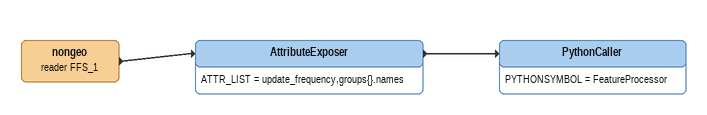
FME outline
nongeo (reader FFS_1)
    -> AttributeExposer
AttributeExposer
    ATTR_LIST = update_frequency,groups{}.names
    -> PythonCaller
PythonCaller
    PYTHONSYMBOL = FeatureProcessor
